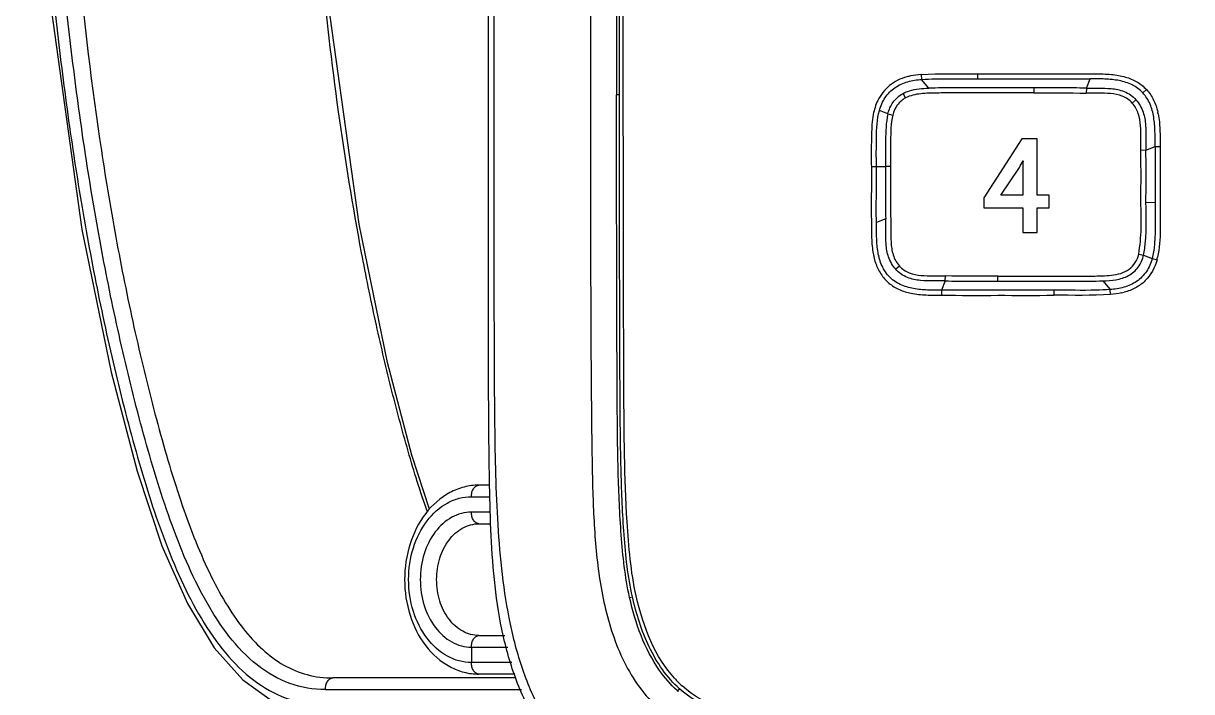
# Model space of a CAD drawing. Header units: millimetres. Extents: x 4086 to 8300, y 123 to 1549.
# Drawn here: x 6739.5 to 6800.1, y 963.7 to 998.4 of the extents above; entities that cross this region are included whole.
import ezdxf

# ---------------------------------------------------------------- set-up
doc = ezdxf.new("R2010")
doc.units = ezdxf.units.MM
doc.layers.add('00_COMPONENTS', color=7, linetype='Continuous')
doc.layers.add('layer 4', color=7, linetype='Continuous')

msp = doc.modelspace()

# ---------------------------------------------------------------- linework, layer by layer
at = {"layer": '00_COMPONENTS', "color": 7, "linetype": 'Continuous'}
for p, q in [((6770.254, 1073.391), (6770.254, 994.686)), ((6770.404, 994.686), (6770.404, 1073.391)), ((6770.604, 994.686), (6770.604, 1073.391)), ((6770.404, 994.686), (6770.254, 994.686)), ((6763.682, 974.438), (6763.114, 974.438)), ((6762.722, 973.838), (6763.697, 973.838)), ((6763.716, 973.038), (6762.722, 973.038)), ((6763.114, 972.438), (6763.731, 972.438)), ((6770.928, 968.618), (6771.074, 968.65)), ((6763.114, 966.638), (6764.458, 966.638)), ((6762.722, 966.038), (6762.722, 965.238)), ((6762.722, 966.038), (6764.611, 966.038)), ((6764.816, 965.238), (6762.722, 965.238)), ((6765.021, 964.438), (6755.539, 964.438)), ((6764.97, 964.638), (6763.114, 964.638)), ((6755.147, 963.838), (6765.314, 963.838)), ((6773.426, 963.76), (6773.526, 963.872))]:
    msp.add_line(p, q, dxfattribs=at)
at = {"layer": '00_COMPONENTS', "linetype": 'Continuous'}
for p, q in [((6786.059, 995.736), (6786.077, 995.477)), ((6786.448, 995.027), (6786.077, 995.477)), ((6788.992, 995.514), (6788.991, 995.775)), ((6794.628, 995.026), (6794.818, 995.515)), ((6785.244, 994.521), (6785.121, 994.756)), ((6791.909, 995.041), (6791.908, 994.781)), ((6794.628, 995.026), (6794.622, 994.77)), ((6797.746, 994.955), (6797.559, 994.783)), ((6797.01, 994.257), (6797.2, 994.427)), ((6784.33, 993.694), (6783.889, 993.875)), ((6784.33, 993.694), (6784.585, 993.634)), ((6797.711, 991.809), (6797.455, 991.801)), ((6797.711, 991.809), (6798.201, 992)), ((6798.201, 992), (6798.458, 992.004)), ((6783.472, 990.97), (6783.732, 990.971)), ((6783.732, 990.971), (6784.207, 990.972)), ((6784.468, 990.972), (6784.207, 990.972)), ((6798.195, 989.089), (6797.721, 989.088)), ((6784.219, 988.248), (6783.734, 988.058)), ((6797.343, 986.42), (6797.6, 986.367)), ((6797.6, 986.367), (6798.04, 986.186)), ((6784.927, 985.803), (6784.737, 985.633)), ((6798.04, 986.186), (6798.294, 986.125)), ((6787.308, 985.034), (6787.118, 984.545)), ((6787.308, 985.034), (6787.315, 985.29)), ((6790.027, 985.019), (6790.028, 985.279)), ((6795.488, 985.033), (6795.859, 984.583)), ((6787.118, 984.545), (6787.116, 984.287)), ((6792.944, 984.546), (6792.945, 984.285)), ((6795.877, 984.324), (6795.859, 984.583))]:
    msp.add_line(p, q, dxfattribs=at)
at = {"layer": '00_COMPONENTS', "color": 7, "linetype": 'Continuous'}
for points in [[(6739.476, 1034.038), (6739.72, 1015.542), (6740.827, 999.783), (6742.504, 987.691), (6744.027, 980.298), (6745.381, 975.159), (6746.668, 971.289), (6747.986, 968.297), (6749.383, 966.006), (6750.862, 964.336), (6752.402, 963.234), (6754.011, 962.617), (6755.538, 962.438)], [(6760.546, 973.199), (6759.635, 976), (6758.376, 980.801), (6756.895, 987.976), (6755.207, 1000.147), (6754.121, 1015.729), (6753.882, 1034.038)]]:
    msp.add_lwpolyline(points, dxfattribs=at)
at = {"layer": '00_COMPONENTS', "linetype": 'Continuous'}
for centre, radius, start, end in [((6786.172, 992.522), 3.208, 101.87946, 105.59481), ((6794.846, 992.978), 3.581, 11.7109, 13.07398), ((6793.545, 987.278), 4.887, 346.35562, 347.94923), ((6795.765, 987.537), 3.207, 282.46913, 285.01931)]:
    msp.add_arc(centre, radius, start, end, dxfattribs=at)
at = {"layer": '00_COMPONENTS', "color": 7, "linetype": 'Continuous'}
for centre, radius, start, end in [((6777.277, 968.057), 5.42, 222.13578, 228.12433), ((6777.163, 967.935), 5.603, 227.68704, 228.16688), ((6777.178, 967.961), 5.632, 228.23026, 228.72017)]:
    msp.add_arc(centre, radius, start, end, dxfattribs=at)
for points, knots in [([(6896.534, 1108.165), (6892.435, 1108.165), (6884.238, 1108.165), (6871.943, 1108.165), (6859.647, 1108.165), (6847.352, 1108.165), (6835.056, 1108.165), (6824.81, 1108.165), (6816.613, 1108.165), (6810.465, 1108.165), (6804.317, 1108.164), (6798.171, 1108.165), (6792.02, 1108.161), (6786.898, 1108.153), (6782.805, 1108.082), (6779.737, 1107.911), (6776.694, 1107.469), (6773.751, 1106.452), (6771.78, 1104.717), (6770.687, 1102.984), (6769.89, 1101.088), (6769.318, 1098.576), (6769.05, 1095.513), (6768.976, 1092.443), (6768.943, 1089.371), (6768.919, 1086.296), (6768.904, 1082.193), (6768.904, 1077.068), (6768.904, 1068.872), (6768.904, 1058.629), (6768.904, 1046.334), (6768.904, 1034.038), (6768.904, 1021.743), (6768.904, 1009.448), (6768.904, 999.206), (6768.904, 991.007), (6768.904, 985.882), (6768.919, 981.779), (6768.944, 978.707), (6768.976, 975.635), (6769.051, 972.564), (6769.318, 969.496), (6770.002, 966.488), (6771.385, 963.696), (6773.753, 961.632), (6776.68, 960.609), (6779.725, 960.166), (6782.802, 959.995), (6786.901, 959.924), (6792.022, 959.916), (6798.17, 959.911), (6804.317, 959.912), (6810.465, 959.912), (6816.613, 959.912), (6824.81, 959.912), (6835.056, 959.912), (6847.352, 959.912), (6859.647, 959.912), (6871.943, 959.912), (6884.238, 959.912), (6892.435, 959.912), (6896.534, 959.912)], [0, 0, 0, 0, 0.031258, 0.062515, 0.093773, 0.12503, 0.156288, 0.187546, 0.203174, 0.218804, 0.234431, 0.250064, 0.265681, 0.281339, 0.289127, 0.296905, 0.304752, 0.31255, 0.3203, 0.3242, 0.328112, 0.335929, 0.343723, 0.351535, 0.359344, 0.367155, 0.374992, 0.390635, 0.406242, 0.437497, 0.468755, 0.500012, 0.53127, 0.562527, 0.593784, 0.609382, 0.625053, 0.632872, 0.640675, 0.648485, 0.656303, 0.664103, 0.671927, 0.679731, 0.68745, 0.6952, 0.703045, 0.71088, 0.718683, 0.734311, 0.749937, 0.765568, 0.781197, 0.796825, 0.812455, 0.843712, 0.87497, 0.906227, 0.937485, 0.968742, 1, 1, 1, 1]), ([(6739.684, 1034.038), (6739.642, 1030.761), (6739.656, 1024.206), (6739.923, 1014.382), (6740.421, 1006.214), (6741.026, 999.707), (6741.597, 994.853), (6742.299, 990.03), (6743.149, 985.251), (6743.996, 981.309), (6744.767, 978.194), (6745.596, 975.129), (6746.546, 972.125), (6747.746, 969.267), (6748.799, 967.283), (6750.05, 965.527), (6751.544, 964.121), (6753.281, 963.229), (6754.536, 963.038), (6755.147, 963.038)], [0, 0, 0, 0, 0.129649, 0.259247, 0.388665, 0.453253, 0.517705, 0.581977, 0.646002, 0.709696, 0.741388, 0.772946, 0.835288, 0.865785, 0.895475, 0.923944, 0.950737, 0.975841, 1, 1, 1, 1]), ([(6755.147, 963.838), (6754.526, 963.838), (6753.236, 964.044), (6751.506, 965.065), (6750.068, 966.597), (6748.888, 968.445), (6747.908, 970.481), (6746.792, 973.353), (6745.675, 977.089), (6744.538, 981.656), (6743.574, 986.295), (6742.768, 990.984), (6742.102, 995.712), (6741.56, 1000.466), (6740.986, 1006.834), (6740.514, 1014.823), (6740.261, 1024.427), (6740.25, 1030.835), (6740.29, 1034.038)], [0, 0, 0, 0, 0.024942, 0.051147, 0.079135, 0.108551, 0.138859, 0.169693, 0.232178, 0.295207, 0.358611, 0.422296, 0.486185, 0.550219, 0.61436, 0.742821, 0.871395, 1, 1, 1, 1]), ([(6741.136, 1034.038), (6741.113, 1032.198), (6741.099, 1028.529), (6741.172, 1021.262), (6741.461, 1012.348), (6742.202, 1001.922), (6743.212, 993.503), (6744.296, 987.028), (6745.241, 982.38), (6746.33, 977.916), (6747.54, 973.739), (6748.76, 970.549), (6749.917, 968.358), (6750.831, 967.004), (6751.836, 965.902), (6752.946, 965.07), (6754.194, 964.546), (6755.087, 964.438), (6755.539, 964.438)], [0, 0, 0, 0, 0.074723, 0.148914, 0.294934, 0.436679, 0.573037, 0.638895, 0.703092, 0.765523, 0.825334, 0.879549, 0.903752, 0.925765, 0.945687, 0.964004, 0.981644, 1, 1, 1, 1]), ([(6760.436, 973.057), (6760.071, 974.092), (6759.403, 976.239), (6758.524, 979.546), (6757.722, 982.98), (6756.757, 987.732), (6755.763, 993.887), (6754.877, 1001.505), (6754.258, 1009.379), (6753.875, 1017.463), (6753.702, 1025.706), (6753.701, 1031.249), (6753.736, 1034.038)], [0, 0, 0, 0, 0.053453, 0.10938, 0.166654, 0.225131, 0.345497, 0.470129, 0.598509, 0.730074, 0.864165, 1, 1, 1, 1]), ([(6774.717, 955.565), (6773.056, 956.047), (6770.638, 957.162), (6768.008, 959.445), (6766.391, 961.505), (6765.169, 963.821), (6764.125, 967.147), (6763.769, 970.624), (6763.666, 974.093), (6763.619, 977.568), (6763.604, 981.912), (6763.601, 987.125), (6763.602, 992.337), (6763.605, 997.55), (6763.605, 1004.5), (6763.603, 1013.188), (6763.604, 1023.613), (6763.604, 1030.563), (6763.604, 1034.038)], [0, 0, 0, 0, 0.06224, 0.09343, 0.124699, 0.155925, 0.187143, 0.249597, 0.280851, 0.31213, 0.374666, 0.437194, 0.499725, 0.562259, 0.624795, 0.749868, 0.874937, 1, 1, 1, 1]), ([(6775.137, 955.947), (6773.468, 956.386), (6771.023, 957.437), (6768.37, 959.687), (6766.77, 961.758), (6765.597, 964.092), (6764.84, 966.587), (6764.38, 969.147), (6764.043, 972.595), (6763.935, 976.924), (6763.91, 982.115), (6763.906, 987.308), (6763.902, 994.231), (6763.905, 1002.885), (6763.905, 1013.269), (6763.904, 1023.654), (6763.903, 1030.577), (6763.904, 1034.038)], [0, 0, 0, 0, 0.062334, 0.093591, 0.124871, 0.156145, 0.187414, 0.218687, 0.249947, 0.312451, 0.374955, 0.437459, 0.499964, 0.624973, 0.749982, 0.874991, 1, 1, 1, 1]), ([(6770.928, 968.618), (6770.691, 969.678), (6770.461, 971.85), (6770.322, 975.107), (6770.286, 978.371), (6770.271, 982.721), (6770.255, 988.16), (6770.254, 992.51), (6770.254, 994.686)], [0, 0, 0, 0, 0.1249, 0.249905, 0.374919, 0.499935, 0.749967, 1, 1, 1, 1]), ([(6771.074, 968.65), (6770.839, 969.703), (6770.611, 971.854), (6770.472, 975.112), (6770.436, 978.371), (6770.421, 982.722), (6770.405, 988.16), (6770.404, 992.51), (6770.404, 994.686)], [0, 0, 0, 0, 0.125, 0.25, 0.375, 0.5, 0.75, 1, 1, 1, 1]), ([(6771.27, 968.693), (6770.993, 969.947), (6770.668, 973.534), (6770.612, 982.224), (6770.604, 989.613), (6770.604, 994.686)], [0, 0, 0, 0, 0.149702, 0.41636, 1, 1, 1, 1]), ([(6763.114, 974.438), (6762.854, 974.438), (6762.328, 974.371), (6761.321, 973.972), (6760.238, 973.001), (6759.439, 971.388), (6759.163, 969.538), (6759.439, 967.689), (6760.238, 966.076), (6761.321, 965.105), (6762.328, 964.706), (6762.854, 964.638), (6763.114, 964.638)], [0, 0, 0, 0, 0.0567, 0.114276, 0.234303, 0.363814, 0.50001, 0.636204, 0.765707, 0.885726, 0.943301, 1, 1, 1, 1]), ([(6762.722, 973.838), (6762.722, 973.916), (6762.74, 974.064), (6762.821, 974.26), (6762.948, 974.4), (6763.062, 974.438), (6763.114, 974.438)], [0, 0, 0, 0, 0.295915, 0.567329, 0.799727, 1, 1, 1, 1]), ([(6762.722, 965.238), (6762.508, 965.238), (6762.074, 965.296), (6761.229, 965.638), (6760.309, 966.486), (6759.623, 967.901), (6759.383, 969.538), (6759.623, 971.176), (6760.309, 972.591), (6761.229, 973.439), (6762.073, 973.781), (6762.508, 973.838), (6762.722, 973.838)], [0, 0, 0, 0, 0.053966, 0.109424, 0.228114, 0.359819, 0.499997, 0.640176, 0.771881, 0.890572, 0.946031, 1, 1, 1, 1]), ([(6762.722, 973.038), (6762.548, 973.038), (6762.194, 972.992), (6761.507, 972.713), (6760.758, 972.023), (6760.199, 970.871), (6760.004, 969.538), (6760.199, 968.206), (6760.758, 967.054), (6761.507, 966.364), (6762.194, 966.085), (6762.548, 966.038), (6762.722, 966.038)], [0, 0, 0, 0, 0.053962, 0.10943, 0.228118, 0.359825, 0.500003, 0.640181, 0.771887, 0.890575, 0.946041, 1, 1, 1, 1]), ([(6763.114, 972.438), (6763.062, 972.438), (6762.948, 972.477), (6762.821, 972.617), (6762.74, 972.812), (6762.722, 972.961), (6762.722, 973.038)], [0, 0, 0, 0, 0.200273, 0.432671, 0.704085, 1, 1, 1, 1]), ([(6763.114, 966.638), (6762.824, 966.638), (6762.21, 966.809), (6761.488, 967.48), (6761.023, 968.434), (6760.862, 969.538), (6761.023, 970.643), (6761.488, 971.597), (6762.21, 972.268), (6762.824, 972.438), (6763.114, 972.438)], [0, 0, 0, 0, 0.108758, 0.227647, 0.359579, 0.5, 0.64042, 0.772352, 0.891242, 1, 1, 1, 1]), ([(6773.391, 963.792), (6773.053, 964.1), (6771.856, 965.498), (6771.225, 967.283), (6770.928, 968.618)], [0, 0, 0, 0, 0.250696, 1, 1, 1, 1]), ([(6762.722, 966.038), (6762.722, 966.116), (6762.74, 966.264), (6762.821, 966.46), (6762.948, 966.6), (6763.062, 966.638), (6763.114, 966.638)], [0, 0, 0, 0, 0.295915, 0.567329, 0.799727, 1, 1, 1, 1]), ([(6763.114, 964.638), (6763.062, 964.638), (6762.948, 964.677), (6762.821, 964.817), (6762.74, 965.012), (6762.722, 965.161), (6762.722, 965.238)], [0, 0, 0, 0, 0.200273, 0.432671, 0.704085, 1, 1, 1, 1]), ([(6755.147, 963.838), (6755.147, 963.913), (6755.165, 964.061), (6755.245, 964.259), (6755.375, 964.402), (6755.489, 964.438), (6755.539, 964.438)], [0, 0, 0, 0, 0.284435, 0.567283, 0.808027, 1, 1, 1, 1])]:
    msp.add_open_spline(points, degree=3, knots=knots, dxfattribs=at)
at = {"layer": '00_COMPONENTS', "linetype": 'Continuous'}
for points, knots in [([(6785.31, 995.612), (6784.99, 995.523), (6784.37, 995.228), (6783.948, 994.682), (6783.804, 994.383)], [0, 0, 0, 0, 0.500066, 1, 1, 1, 1]), ([(6783.889, 993.875), (6783.952, 994.109), (6784.155, 994.56), (6784.674, 995.093), (6785.351, 995.394), (6785.835, 995.463), (6786.077, 995.477)], [0, 0, 0, 0, 0.250046, 0.4998, 0.749689, 1, 1, 1, 1]), ([(6786.077, 995.477), (6786.317, 995.494), (6787.289, 995.537), (6788.261, 995.509), (6788.992, 995.514)], [0, 0, 0, 0, 0.247573, 1, 1, 1, 1]), ([(6788.991, 995.775), (6789.569, 995.778), (6790.726, 995.778), (6792.172, 995.777), (6793.329, 995.778), (6794.196, 995.778), (6795.063, 995.771), (6795.642, 995.764), (6795.93, 995.737)], [0, 0, 0, 0, 0.250046, 0.500085, 0.625098, 0.750112, 0.87506, 1, 1, 1, 1]), ([(6788.992, 995.514), (6789.963, 995.52), (6791.905, 995.514), (6793.847, 995.52), (6794.818, 995.515)], [0, 0, 0, 0, 0.500083, 1, 1, 1, 1]), ([(6797.559, 994.783), (6797.406, 994.954), (6797.016, 995.234), (6796.325, 995.445), (6795.582, 995.512), (6795.076, 995.514), (6794.818, 995.515)], [0, 0, 0, 0, 0.235807, 0.479624, 0.734548, 1, 1, 1, 1]), ([(6796.655, 995.606), (6796.86, 995.546), (6797.261, 995.385), (6797.604, 995.115), (6797.746, 994.955)], [0, 0, 0, 0, 0.500158, 1, 1, 1, 1]), ([(6784.33, 993.694), (6784.382, 993.911), (6784.571, 994.334), (6784.921, 994.647), (6785.121, 994.756)], [0, 0, 0, 0, 0.494632, 1, 1, 1, 1]), ([(6785.121, 994.756), (6785.228, 994.811), (6785.652, 994.981), (6786.114, 995.017), (6786.448, 995.027)], [0, 0, 0, 0, 0.263795, 1, 1, 1, 1]), ([(6791.908, 994.781), (6791.35, 994.782), (6790.233, 994.784), (6788.837, 994.778), (6787.718, 994.785), (6787.019, 994.779), (6786.46, 994.766), (6785.908, 994.738), (6785.489, 994.649), (6785.244, 994.521)], [0, 0, 0, 0, 0.250132, 0.500506, 0.625898, 0.751283, 0.813978, 0.876227, 1, 1, 1, 1]), ([(6791.909, 995.041), (6791.455, 995.042), (6790.547, 995.043), (6789.185, 995.039), (6787.818, 995.044), (6786.906, 995.042), (6786.448, 995.027)], [0, 0, 0, 0, 0.249318, 0.498716, 0.74843, 1, 1, 1, 1]), ([(6794.628, 995.026), (6794.4, 995.033), (6793.494, 995.05), (6792.588, 995.039), (6791.909, 995.041)], [0, 0, 0, 0, 0.250955, 1, 1, 1, 1]), ([(6797.01, 994.257), (6796.873, 994.414), (6796.505, 994.651), (6795.881, 994.76), (6795.252, 994.772), (6794.832, 994.764), (6794.622, 994.77)], [0, 0, 0, 0, 0.248543, 0.498563, 0.74916, 1, 1, 1, 1]), ([(6794.628, 995.026), (6794.836, 995.021), (6795.262, 995.034), (6795.922, 995.024), (6796.617, 994.893), (6797.037, 994.614), (6797.2, 994.427)], [0, 0, 0, 0, 0.229192, 0.469951, 0.726671, 1, 1, 1, 1]), ([(6798.201, 992), (6798.197, 992.258), (6798.198, 992.764), (6798.147, 993.508), (6797.968, 994.207), (6797.716, 994.615), (6797.559, 994.783)], [0, 0, 0, 0, 0.265185, 0.519751, 0.763747, 1, 1, 1, 1]), ([(6797.746, 994.955), (6797.897, 994.795), (6798.145, 994.423), (6798.284, 994.002), (6798.334, 993.788)], [0, 0, 0, 0, 0.499729, 1, 1, 1, 1]), ([(6785.244, 994.521), (6785.077, 994.434), (6784.786, 994.172), (6784.627, 993.818), (6784.585, 993.634)], [0, 0, 0, 0, 0.499196, 1, 1, 1, 1]), ([(6797.455, 991.801), (6797.448, 992.014), (6797.456, 992.44), (6797.453, 993.078), (6797.361, 993.714), (6797.152, 994.1), (6797.01, 994.257)], [0, 0, 0, 0, 0.250634, 0.501106, 0.75111, 1, 1, 1, 1]), ([(6797.2, 994.427), (6797.366, 994.245), (6797.608, 993.81), (6797.751, 992.903), (6797.697, 992.239), (6797.711, 991.809)], [0, 0, 0, 0, 0.271118, 0.527696, 1, 1, 1, 1]), ([(6783.732, 990.971), (6783.731, 991.467), (6783.725, 992.433), (6783.764, 993.417), (6783.889, 993.875)], [0, 0, 0, 0, 0.510588, 1, 1, 1, 1]), ([(6784.33, 993.694), (6784.228, 993.242), (6784.202, 992.324), (6784.206, 991.418), (6784.207, 990.972)], [0, 0, 0, 0, 0.509358, 1, 1, 1, 1]), ([(6784.585, 993.634), (6784.485, 993.202), (6784.464, 992.303), (6784.466, 991.417), (6784.468, 990.972)], [0, 0, 0, 0, 0.499528, 1, 1, 1, 1]), ([(6798.353, 993.705), (6798.381, 993.565), (6798.464, 993.001), (6798.45, 992.431), (6798.458, 992.004)], [0, 0, 0, 0, 0.250157, 1, 1, 1, 1]), ([(6783.48, 992.631), (6783.472, 992.354), (6783.469, 991.801), (6783.469, 991.247), (6783.472, 990.97)], [0, 0, 0, 0, 0.499969, 1, 1, 1, 1]), ([(6797.343, 986.42), (6797.415, 986.863), (6797.48, 987.536), (6797.47, 988.434), (6797.455, 989.332), (6797.471, 990.454), (6797.459, 991.352), (6797.455, 991.801)], [0, 0, 0, 0, 0.249944, 0.374942, 0.499986, 0.749989, 1, 1, 1, 1]), ([(6797.721, 989.088), (6797.721, 989.314), (6797.727, 990.221), (6797.737, 991.128), (6797.711, 991.809)], [0, 0, 0, 0, 0.248637, 1, 1, 1, 1]), ([(6798.201, 992), (6798.204, 991.758), (6798.209, 990.788), (6798.198, 989.818), (6798.195, 989.089)], [0, 0, 0, 0, 0.249348, 1, 1, 1, 1]), ([(6798.458, 992.004), (6798.466, 991.523), (6798.466, 990.801), (6798.461, 989.838), (6798.453, 989.117), (6798.461, 988.398), (6798.473, 987.444), (6798.424, 986.724), (6798.324, 986.257)], [0, 0, 0, 0, 0.251029, 0.376547, 0.502076, 0.626684, 0.751243, 1, 1, 1, 1]), ([(6783.472, 990.97), (6783.472, 990.679), (6783.475, 989.516), (6783.464, 988.352), (6783.482, 987.48)], [0, 0, 0, 0, 0.250005, 1, 1, 1, 1]), ([(6783.734, 988.058), (6783.728, 988.543), (6783.733, 989.514), (6783.733, 990.485), (6783.732, 990.971)], [0, 0, 0, 0, 0.498945, 1, 1, 1, 1]), ([(6784.207, 990.972), (6784.208, 990.519), (6784.21, 989.841), (6784.202, 988.933), (6784.212, 988.477), (6784.219, 988.248)], [0, 0, 0, 0, 0.497996, 0.747895, 1, 1, 1, 1]), ([(6784.468, 990.972), (6784.468, 990.539), (6784.469, 989.888), (6784.464, 989.021), (6784.469, 988.477), (6784.483, 988.039), (6784.478, 987.595), (6784.478, 987.039), (6784.565, 986.374), (6784.779, 985.966), (6784.927, 985.803)], [0, 0, 0, 0, 0.247168, 0.370755, 0.494344, 0.557186, 0.620652, 0.747468, 0.87406, 1, 1, 1, 1]), ([(6797.6, 986.367), (6797.645, 986.596), (6797.764, 987.5), (6797.722, 988.412), (6797.721, 989.088)], [0, 0, 0, 0, 0.256256, 1, 1, 1, 1]), ([(6798.195, 989.089), (6798.194, 988.84), (6798.209, 987.873), (6798.214, 986.885), (6798.04, 986.186)], [0, 0, 0, 0, 0.257349, 1, 1, 1, 1]), ([(6787.118, 984.545), (6786.875, 984.546), (6786.388, 984.548), (6785.66, 984.609), (6784.948, 984.806), (6784.34, 985.245), (6783.953, 985.883), (6783.782, 986.599), (6783.738, 987.329), (6783.737, 987.815), (6783.734, 988.058)], [0, 0, 0, 0, 0.12503, 0.250048, 0.375049, 0.499992, 0.624947, 0.749944, 0.874975, 1, 1, 1, 1]), ([(6784.737, 985.633), (6784.571, 985.815), (6784.33, 986.249), (6784.218, 986.946), (6784.215, 987.609), (6784.226, 988.039), (6784.219, 988.248)], [0, 0, 0, 0, 0.270836, 0.527317, 0.769329, 1, 1, 1, 1]), ([(6790.028, 985.279), (6790.356, 985.279), (6791.011, 985.278), (6791.994, 985.277), (6792.979, 985.282), (6793.964, 985.276), (6794.785, 985.278), (6795.442, 985.293), (6796.085, 985.323), (6796.748, 985.485), (6797.19, 985.966), (6797.311, 986.265), (6797.343, 986.42)], [0, 0, 0, 0, 0.125838, 0.251673, 0.377576, 0.503746, 0.629905, 0.692995, 0.755636, 0.878906, 0.939425, 1, 1, 1, 1]), ([(6795.488, 985.033), (6795.715, 985.04), (6796.167, 985.068), (6796.833, 985.26), (6797.364, 985.718), (6797.552, 986.146), (6797.6, 986.367)], [0, 0, 0, 0, 0.250549, 0.500728, 0.750234, 1, 1, 1, 1]), ([(6783.688, 985.967), (6783.756, 985.767), (6783.939, 985.378), (6784.365, 984.894), (6784.913, 984.555), (6785.324, 984.434), (6785.532, 984.392)], [0, 0, 0, 0, 0.250017, 0.49998, 0.749944, 1, 1, 1, 1]), ([(6787.308, 985.034), (6787.1, 985.039), (6786.674, 985.026), (6786.014, 985.036), (6785.319, 985.167), (6784.899, 985.446), (6784.737, 985.633)], [0, 0, 0, 0, 0.229171, 0.469893, 0.72658, 1, 1, 1, 1]), ([(6784.927, 985.803), (6785.064, 985.646), (6785.431, 985.409), (6786.056, 985.3), (6786.685, 985.288), (6787.105, 985.296), (6787.315, 985.29)], [0, 0, 0, 0, 0.248531, 0.498556, 0.749156, 1, 1, 1, 1]), ([(6798.04, 986.186), (6797.984, 985.951), (6797.781, 985.498), (6797.262, 984.967), (6796.585, 984.666), (6796.101, 984.597), (6795.859, 984.583)], [0, 0, 0, 0, 0.249979, 0.499742, 0.749665, 1, 1, 1, 1]), ([(6798.294, 986.125), (6798.197, 985.722), (6797.869, 985.144), (6797.194, 984.645), (6796.798, 984.494), (6796.596, 984.44)], [0, 0, 0, 0, 0.497575, 0.748657, 1, 1, 1, 1]), ([(6787.308, 985.034), (6787.536, 985.027), (6788.442, 985.01), (6789.348, 985.021), (6790.027, 985.019)], [0, 0, 0, 0, 0.250944, 1, 1, 1, 1]), ([(6790.027, 985.019), (6790.481, 985.018), (6791.389, 985.017), (6792.751, 985.021), (6794.118, 985.016), (6795.03, 985.018), (6795.488, 985.033)], [0, 0, 0, 0, 0.249315, 0.498717, 0.748433, 1, 1, 1, 1]), ([(6785.532, 984.392), (6785.792, 984.34), (6786.321, 984.292), (6786.851, 984.281), (6787.116, 984.285)], [0, 0, 0, 0, 0.499988, 1, 1, 1, 1]), ([(6792.944, 984.546), (6791.973, 984.54), (6790.031, 984.545), (6788.089, 984.542), (6787.118, 984.545)], [0, 0, 0, 0, 0.500071, 1, 1, 1, 1]), ([(6795.859, 984.583), (6795.619, 984.566), (6794.647, 984.523), (6793.675, 984.551), (6792.944, 984.546)], [0, 0, 0, 0, 0.247569, 1, 1, 1, 1]), ([(6787.116, 984.287), (6788.087, 984.279), (6790.03, 984.286), (6791.974, 984.28), (6792.945, 984.285)], [0, 0, 0, 0, 0.499993, 1, 1, 1, 1])]:
    msp.add_open_spline(points, degree=3, knots=knots, dxfattribs=at)
for points in [[(6786.059, 995.736), (6785.876, 995.723), (6785.692, 995.699), (6785.512, 995.661)], [(6786.059, 995.736), (6787.034, 995.804), (6788.013, 995.77), (6788.991, 995.775)], [(6795.93, 995.737), (6796.174, 995.715), (6796.419, 995.675), (6796.655, 995.606)], [(6791.908, 994.781), (6792.813, 994.779), (6793.717, 994.791), (6794.622, 994.77)], [(6783.804, 994.383), (6783.694, 994.157), (6783.62, 993.913), (6783.573, 993.666)], [(6783.573, 993.666), (6783.507, 993.326), (6783.49, 992.977), (6783.48, 992.631)], [(6783.482, 987.48), (6783.488, 987.196), (6783.499, 986.91), (6783.537, 986.628)], [(6783.537, 986.628), (6783.567, 986.404), (6783.615, 986.181), (6783.688, 985.967)], [(6790.028, 985.279), (6789.123, 985.281), (6788.219, 985.269), (6787.315, 985.29)], [(6796.457, 984.406), (6796.267, 984.364), (6796.072, 984.338), (6795.877, 984.324)], [(6795.877, 984.324), (6794.902, 984.256), (6793.923, 984.291), (6792.945, 984.285)]]:
    msp.add_open_spline(points, degree=3, dxfattribs=at)
at = {"layer": '00_COMPONENTS', "color": 7, "linetype": 'Continuous'}
for points in [[(6773.526, 963.872), (6772.853, 964.474), (6771.825, 966.001), (6771.273, 967.757), (6771.074, 968.65)], [(6773.258, 964.421), (6772.277, 965.503), (6771.634, 967.04), (6771.27, 968.693)], [(6778.729, 961.844), (6777.788, 961.982), (6775.923, 962.38), (6774.224, 963.249), (6773.526, 963.872)], [(6778.757, 962.042), (6776.706, 962.34), (6774.868, 962.94), (6773.659, 964.021)]]:
    msp.add_open_spline(points, degree=3, dxfattribs=at)
at = {"layer": 'layer 4'}
for points, knots in [([(6792.081, 988.821), (6792.081, 988.821), (6792.081, 987.538), (6792.081, 987.538), (6792.081, 987.538), (6792.081, 987.538), (6791.328, 987.538), (6791.328, 987.538), (6791.328, 987.538), (6791.328, 987.538), (6791.328, 988.821), (6791.328, 988.821), (6791.328, 988.821), (6791.328, 988.821), (6789.303, 988.821), (6789.303, 988.821), (6789.303, 988.821), (6789.303, 988.821), (6789.303, 989.331), (6789.303, 989.331), (6789.303, 989.331), (6789.303, 989.331), (6791.285, 992.393), (6791.285, 992.393), (6791.285, 992.393), (6791.285, 992.393), (6792.081, 992.393), (6792.081, 992.393), (6792.081, 992.393), (6792.081, 992.393), (6792.081, 989.484), (6792.081, 989.484), (6792.081, 989.484), (6792.081, 989.484), (6792.697, 989.484), (6792.697, 989.484), (6792.697, 989.484), (6792.697, 989.484), (6792.697, 988.821), (6792.697, 988.821), (6792.697, 988.821), (6792.697, 988.821), (6792.081, 988.821), (6792.081, 988.821)], [0, 0, 0, 0, 0.083333, 0.083333, 0.083333, 0.083333, 0.166667, 0.166667, 0.166667, 0.166667, 0.25, 0.25, 0.25, 0.25, 0.333333, 0.333333, 0.333333, 0.333333, 0.416667, 0.416667, 0.416667, 0.416667, 0.5, 0.5, 0.5, 0.5, 0.583333, 0.583333, 0.583333, 0.583333, 0.666667, 0.666667, 0.666667, 0.666667, 0.75, 0.75, 0.75, 0.75, 0.833333, 0.833333, 0.833333, 0.833333, 1, 1, 1, 1]), ([(6790.193, 989.484), (6790.193, 989.484), (6791.328, 989.484), (6791.328, 989.484), (6791.328, 989.484), (6791.328, 989.484), (6791.328, 990.813), (6791.328, 990.813), (6791.328, 990.813), (6791.328, 990.96), (6791.335, 991.108), (6791.343, 991.256), (6791.343, 991.256), (6791.281, 991.143), (6791.217, 991.031), (6791.151, 990.919), (6791.151, 990.919), (6791.151, 990.919), (6790.193, 989.484), (6790.193, 989.484)], [0, 0, 0, 0, 0.166667, 0.166667, 0.166667, 0.166667, 0.333333, 0.333333, 0.333333, 0.333333, 0.5, 0.5, 0.5, 0.5, 0.666667, 0.666667, 0.666667, 0.666667, 1, 1, 1, 1])]:
    msp.add_open_spline(points, degree=3, knots=knots, dxfattribs=at)

doc.saveas('drawing.dxf')
